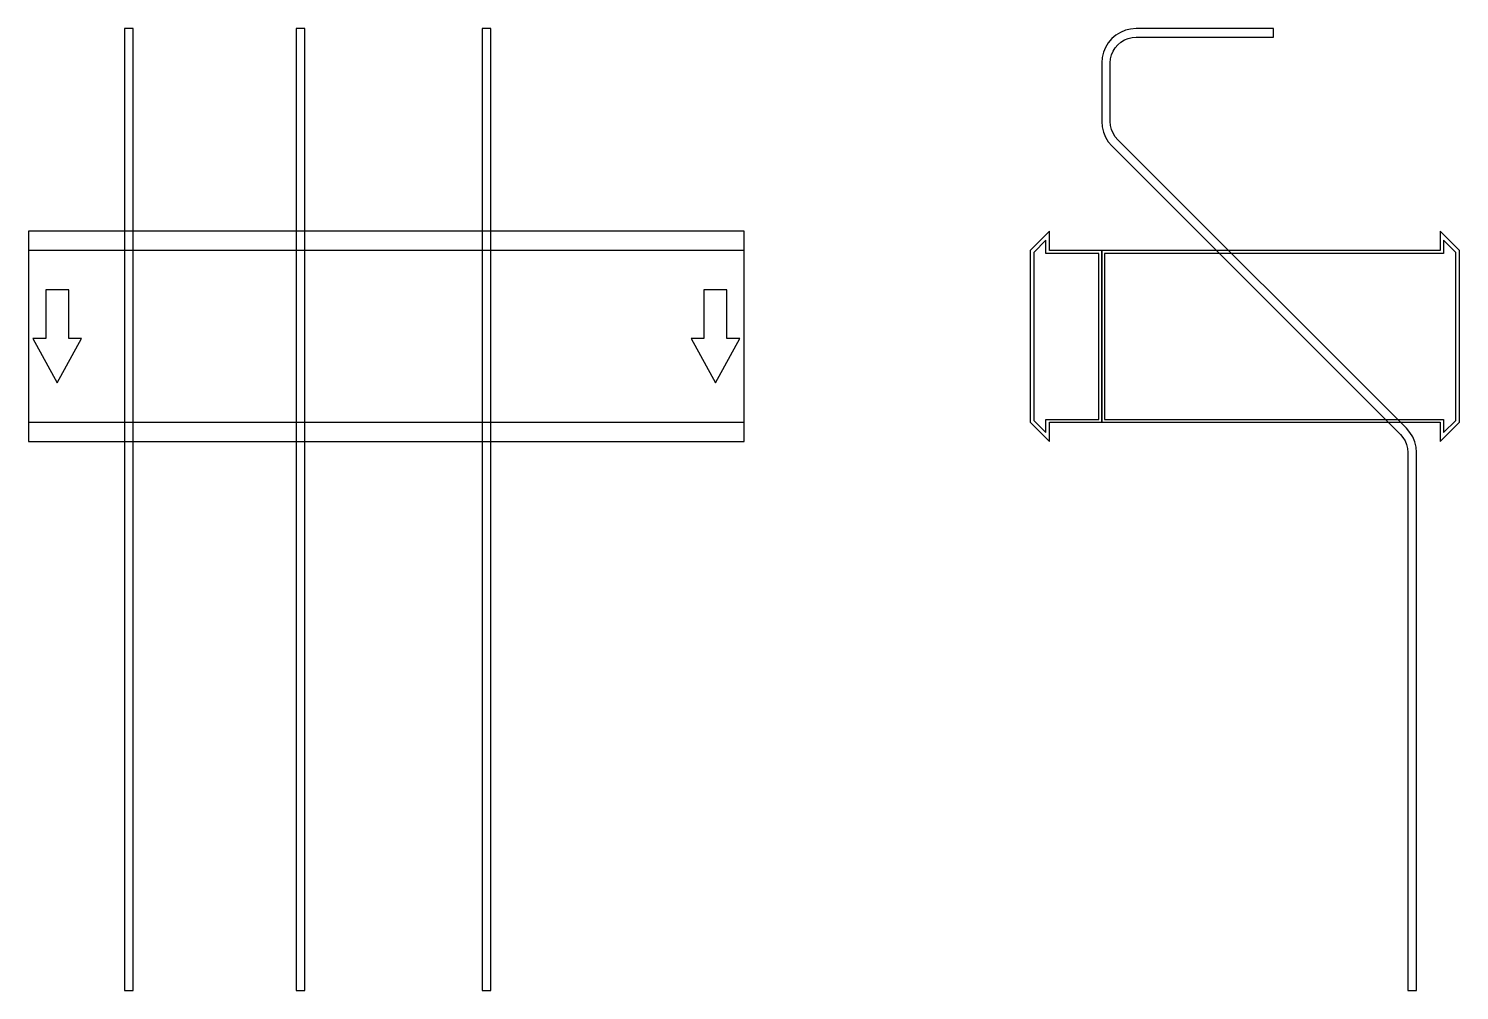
# Model space of a CAD drawing. Extents: x 0 to 1000, y -457 to 215.
import ezdxf

# ---------------------------------------------------------------- set-up
doc = ezdxf.new("R2010")
doc.units = 0
doc.layers.add('Halfen', color=7, linetype='CONTINUOUS')

msp = doc.modelspace()

# ---------------------------------------------------------------- linework, layer by layer
at = {"layer": 'Halfen', "color": 7}
for points in [[(73, -457.177), (73, 215.147), (67, 215.147), (67, -457.177)], [(193, -457.177), (193, 215.147), (187, 215.147), (187, -457.177)], [(323, -457.177), (323, 215.147), (317, 215.147), (317, -457.177)], [(970, -457.177), (970, -81.213), (969.705, -77.459), (968.825, -73.797), (967.384, -70.317), (965.416, -67.106), (962.971, -64.243), (761.272, 137.456), (759.438, 139.604), (757.962, 142.012), (756.881, 144.621), (756.222, 147.368), (756, 150.184), (756, 191.147), (756.222, 193.963), (756.881, 196.71), (757.962, 199.319), (759.438, 201.728), (761.272, 203.875), (763.42, 205.71), (765.828, 207.186), (768.438, 208.266), (771.184, 208.926), (774, 209.147), (870, 209.147), (870, 215.147), (774, 215.147), (770.246, 214.852), (766.584, 213.973), (763.104, 212.532), (759.893, 210.564), (757.029, 208.118), (754.584, 205.254), (752.616, 202.043), (751.175, 198.564), (750.295, 194.902), (750, 191.147), (750, 150.184), (750.295, 146.429), (751.175, 142.767), (752.616, 139.288), (754.584, 136.077), (757.029, 133.213), (958.728, -68.485), (960.562, -70.633), (962.038, -73.041), (963.119, -75.651), (963.778, -78.397), (964, -81.213), (964, -457.177)], [(0, -73.5), (500, -73.5), (500, 73.5), (0, 73.5)], [(750, -60), (750, 60), (713.5, 60), (713.5, 73.5), (700, 60), (700, -60), (713.5, -73.5), (713.5, -60)], [(1000, -60), (1000, 60), (986.5, 73.5), (986.5, 60), (750, 60), (750, -60), (986.5, -60), (986.5, -73.5)], [(0, -60), (500, -60), (500, 60), (0, 60)], [(748, -58), (748, 58), (711, 58), (711, 67.25), (702.5, 58.75), (702.5, -58.75), (711, -67.25), (711, -58)], [(997.5, -58.75), (997.5, 58.75), (989, 67.25), (989, 58), (752, 58), (752, -58), (989, -58), (989, -67.25)], [(20, -32.5), (37, -1.5), (28, -1.5), (28, 32.5), (12, 32.5), (12, -1.5), (3, -1.5)], [(480, -32.5), (497, -1.5), (488, -1.5), (488, 32.5), (472, 32.5), (472, -1.5), (463, -1.5)]]:
    msp.add_lwpolyline(points, close=True, dxfattribs=at)

doc.saveas('drawing.dxf')
